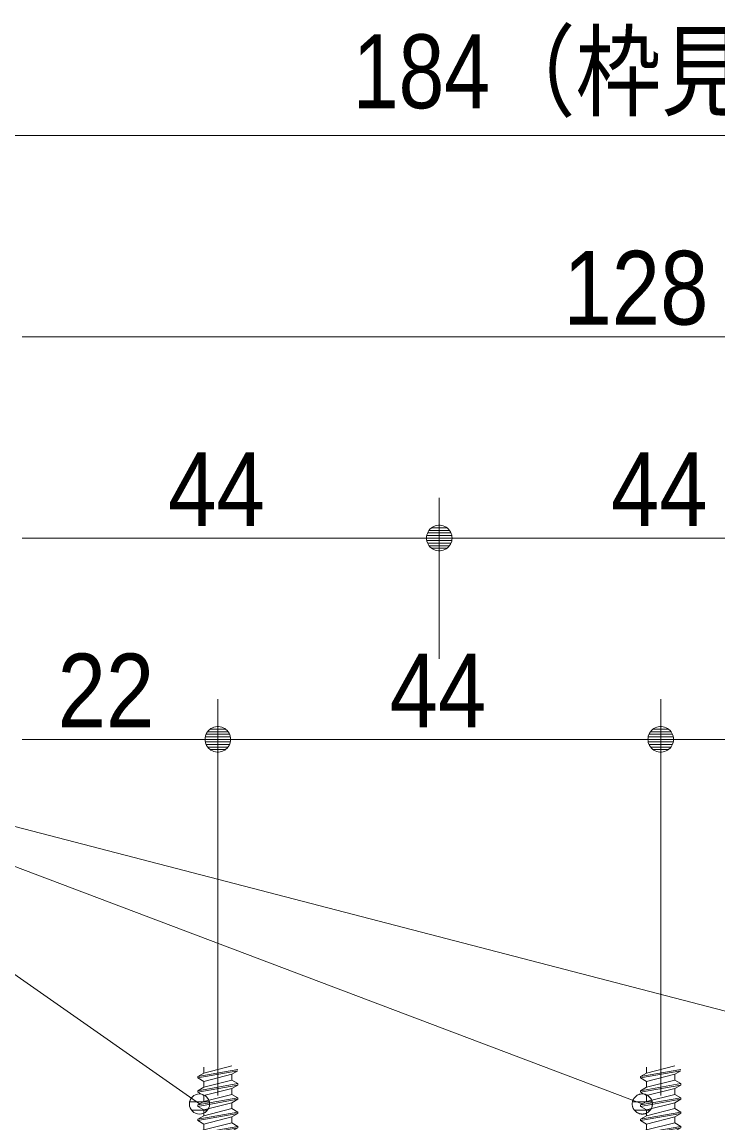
# Model space of a CAD drawing. Units: millimetres, scale not verified, with parts at other scales. Extents: x -6062 to 6062, y -3045 to 3045.
# Drawn here: x 767 to 1113, y 1100 to 1647 of the extents above; entities that cross this region are included whole.
import ezdxf
from ezdxf.enums import TextEntityAlignment as Align

# ---------------------------------------------------------------- set-up
doc = ezdxf.new("R2010")
doc.units = ezdxf.units.MM
doc.header["$LTSCALE"] = 20
for name, color, linetype, lineweight in [('0-0_2寸法-1', 7, 'Continuous', 9), ('0-1_0', 7, 'Continuous', 9), ('0-3_2寸法-3', 7, 'Continuous', 9), ('0-4_3一般', 7, 'Continuous', 9)]:
    doc.layers.add(name, color=color, linetype=linetype, lineweight=lineweight)
doc.styles.add('ＭＳ Ｐゴシック', font='')
doc.styles.get('ＭＳ Ｐゴシック').set_extended_font_data('MS PGothic')

# ---------------------------------------------------------------- blocks, each defined once
blk = doc.blocks.new('グループ-98')
at = {"layer": '0-4_3一般'}
for p, q in [((53183.7, 22560.2), (52903.7, 22489.5)), ((52903.7, 22548.3), (52903.7, 22489.5)), ((52843.7, 22441.6), (53243.7, 22512.2)), ((52843.7, 22441.6), (52843.7, 22454.9)), ((53183.7, 22477.6), (53243.7, 22512.2)), ((53183.7, 22477.6), (53183.7, 22418.9)), ((53243.7, 22384.2), (52843.7, 22313.6)), ((52843.7, 22313.6), (52903.7, 22348.2)), ((52903.7, 22406.9), (52903.7, 22348.2)), ((52903.7, 22265.6), (53183.7, 22336.3)), ((53183.7, 22336.3), (53243.7, 22370.9)), ((53183.7, 22336.3), (53183.7, 22277.5)), ((52843.7, 22300.2), (52843.7, 22313.6)), ((52843.7, 22300.2), (52903.7, 22265.6)), ((52843.7, 22158.9), (53243.7, 22229.6)), ((53183.7, 22277.5), (52903.7, 22206.9)), ((52903.7, 22265.6), (52903.7, 22206.9)), ((53243.7, 22242.9), (53183.7, 22277.5)), ((53183.7, 22194.9), (53243.7, 22229.6)), ((53243.7, 22229.6), (53243.7, 22242.9)), ((52843.7, 22158.9), (52843.7, 22172.2)), ((53243.7, 22101.6), (52843.7, 22030.9)), ((52903.7, 22124.3), (52903.7, 22065.5)), ((53183.7, 22194.9), (53183.7, 22136.2)), ((52843.7, 22030.9), (52903.7, 22065.5)), ((52843.7, 22017.6), (52843.7, 22030.9)), ((52843.7, 22017.6), (52903.7, 21982.9)), ((52903.7, 21982.9), (53183.7, 22053.6)), ((53183.7, 21994.9), (52903.7, 21924.2)), ((53183.7, 22053.6), (53243.7, 22088.2)), ((53183.7, 22053.6), (53183.7, 21994.9)), ((53243.7, 21960.2), (53183.7, 21994.9)), ((52843.7, 21876.2), (53243.7, 21946.9)), ((52843.7, 21876.2), (52843.7, 21889.6)), ((52903.7, 21982.9), (52903.7, 21924.2)), ((53183.7, 21912.3), (53243.7, 21946.9)), ((53183.7, 21912.3), (53183.7, 21853.5)), ((53243.7, 21946.9), (53243.7, 21960.2)), ((53243.7, 21818.9), (52843.7, 21748.2)), ((52843.7, 21748.2), (52903.7, 21782.9)), ((52903.7, 21841.6), (52903.7, 21782.9)), ((52903.7, 21700.3), (53183.7, 21770.9)), ((53183.7, 21770.9), (53243.7, 21805.6)), ((53183.7, 21770.9), (53183.7, 21704.9)), ((52843.7, 21734.9), (52843.7, 21748.2)), ((52843.7, 21734.9), (52903.5, 21700.4)), ((52903.5, 21700.4), (52903.7, 21700.3)), ((52853.7, 21654.9), (53233.7, 21654.9)), ((53233.7, 21654.9), (53393.7, 21654.9)), ((53393.7, 21654.9), (53393.7, 21582.7)), ((53043.7, 21394.9), (53043.7, 21346.6))]:
    blk.add_line(p, q, dxfattribs=at)
for points in [[(53243.7, 22525.6), (52843.7, 22454.9), (52903.7, 22489.5)], [(52843.7, 22441.6), (52903.7, 22406.9), (53183.7, 22477.6)], [(52843.7, 22300.2), (53243.7, 22370.9), (53243.7, 22384.2)], [(53243.7, 22384.2), (53183.7, 22418.9), (52903.7, 22348.2)], [(53243.7, 22242.9), (52843.7, 22172.2), (52903.7, 22206.9)], [(52843.7, 22158.9), (52903.7, 22124.3), (53183.7, 22194.9)], [(52843.7, 22017.6), (53243.7, 22088.2), (53243.7, 22101.6)], [(53243.7, 22101.6), (53183.7, 22136.2), (52903.7, 22065.5)], [(53243.7, 21960.2), (52843.7, 21889.6), (52903.7, 21924.2)], [(52843.7, 21876.2), (52903.7, 21841.6), (53183.7, 21912.3)], [(52843.7, 21734.9), (53243.7, 21805.6), (53243.7, 21818.9)], [(53243.7, 21818.9), (53183.7, 21853.5), (52903.7, 21782.9)], [(52693.7, 21582.7), (52693.7, 21654.9), (52853.7, 21654.9)]]:
    blk.add_lwpolyline(points, dxfattribs=at)
for centre, radius, start, end in [((52853.7, 21704.9), 50, 270, 312.40515), ((52853.7, 21704.9), 50, 312.40515, 354.8103), ((53233.7, 21704.9), 50, 180, 225), ((53233.7, 21704.9), 50, 225, 270), ((52793.7, 21582.7), 100, 180, 205.65891), ((53293.7, 21582.7), 100, 334.34109, 0), ((52793.7, 21582.7), 100, 205.65891, 231.31781), ((53043.7, 21894.9), 500, 231.31781, 250.65891), ((53043.7, 21894.9), 500, 289.34109, 308.68219), ((53293.7, 21582.7), 100, 308.68219, 334.34109), ((53043.7, 21894.9), 500, 250.65891, 270), ((53043.7, 21894.9), 500, 270, 289.34109)]:
    blk.add_arc(centre, radius, start, end, dxfattribs=at)
blk = doc.blocks.new('グループ-104')
at = {"layer": '0-4_3一般'}
for p, q in [((57583.7, 22560.2), (57303.7, 22489.5)), ((57303.7, 22548.3), (57303.7, 22489.5)), ((57643.7, 22525.6), (57243.7, 22454.9)), ((57243.7, 22441.6), (57643.7, 22512.2)), ((57243.7, 22454.9), (57303.7, 22489.5)), ((57243.7, 22441.6), (57243.7, 22454.9)), ((57243.7, 22441.6), (57303.7, 22406.9)), ((57303.7, 22406.9), (57583.7, 22477.6)), ((57583.7, 22477.6), (57643.7, 22512.2)), ((57583.7, 22477.6), (57583.7, 22418.9)), ((57243.7, 22300.2), (57643.7, 22370.9)), ((57583.7, 22418.9), (57303.7, 22348.2)), ((57303.7, 22406.9), (57303.7, 22348.2)), ((57643.7, 22384.2), (57583.7, 22418.9)), ((57583.7, 22336.3), (57643.7, 22370.9)), ((57583.7, 22336.3), (57583.7, 22277.5)), ((57643.7, 22370.9), (57643.7, 22384.2)), ((57243.7, 22300.2), (57243.7, 22313.6)), ((57643.7, 22242.9), (57243.7, 22172.2)), ((57243.7, 22172.2), (57303.7, 22206.9)), ((57303.7, 22265.6), (57303.7, 22206.9)), ((57583.7, 22194.9), (57643.7, 22229.6)), ((57243.7, 22158.9), (57243.7, 22172.2)), ((57243.7, 22158.9), (57303.7, 22124.3)), ((57303.7, 22124.3), (57583.7, 22194.9)), ((57583.7, 22136.2), (57303.7, 22065.5)), ((57303.7, 22124.3), (57303.7, 22065.5)), ((57583.7, 22194.9), (57583.7, 22136.2)), ((57643.7, 22101.6), (57583.7, 22136.2)), ((57643.7, 22088.2), (57643.7, 22101.6)), ((57243.7, 22017.6), (57643.7, 22088.2)), ((57243.7, 22017.6), (57243.7, 22030.9)), ((57583.7, 22053.6), (57643.7, 22088.2)), ((57583.7, 22053.6), (57583.7, 21994.9)), ((57643.7, 21960.2), (57243.7, 21889.6)), ((57243.7, 21889.6), (57303.7, 21924.2)), ((57243.7, 21876.2), (57243.7, 21889.6)), ((57303.7, 21982.9), (57303.7, 21924.2)), ((57303.7, 21841.6), (57583.7, 21912.3)), ((57583.7, 21912.3), (57643.7, 21946.9)), ((57583.7, 21912.3), (57583.7, 21853.5)), ((57243.7, 21876.2), (57303.7, 21841.6)), ((57243.7, 21734.9), (57643.7, 21805.6)), ((57583.7, 21853.5), (57303.7, 21782.9)), ((57303.7, 21841.6), (57303.7, 21782.9)), ((57303.7, 21700.3), (57583.7, 21770.9)), ((57643.7, 21818.9), (57583.7, 21853.5)), ((57583.7, 21770.9), (57643.7, 21805.6)), ((57583.7, 21770.9), (57583.7, 21704.9)), ((57643.7, 21805.6), (57643.7, 21818.9)), ((57243.7, 21734.9), (57243.7, 21748.2)), ((57243.7, 21734.9), (57303.5, 21700.4)), ((57303.5, 21700.4), (57303.7, 21700.3)), ((57093.7, 21654.9), (57253.7, 21654.9)), ((57093.7, 21582.7), (57093.7, 21654.9)), ((57793.7, 21654.9), (57793.7, 21582.7)), ((57443.7, 21394.9), (57443.7, 21346.6))]:
    blk.add_line(p, q, dxfattribs=at)
for points in [[(57643.7, 22384.2), (57243.7, 22313.6), (57303.7, 22348.2)], [(57243.7, 22300.2), (57303.7, 22265.6), (57583.7, 22336.3)], [(57243.7, 22158.9), (57643.7, 22229.6), (57643.7, 22242.9)], [(57643.7, 22242.9), (57583.7, 22277.5), (57303.7, 22206.9)], [(57643.7, 22101.6), (57243.7, 22030.9), (57303.7, 22065.5)], [(57243.7, 22017.6), (57303.7, 21982.9), (57583.7, 22053.6)], [(57643.7, 21960.2), (57583.7, 21994.9), (57303.7, 21924.2)], [(57243.7, 21876.2), (57643.7, 21946.9), (57643.7, 21960.2)], [(57643.7, 21818.9), (57243.7, 21748.2), (57303.7, 21782.9)], [(57253.7, 21654.9), (57633.7, 21654.9), (57793.7, 21654.9)]]:
    blk.add_lwpolyline(points, dxfattribs=at)
for centre, radius, start, end in [((57253.7, 21704.9), 50, 270, 312.40515), ((57253.7, 21704.9), 50, 312.40515, 354.8103), ((57633.7, 21704.9), 50, 180, 225), ((57633.7, 21704.9), 50, 225, 270), ((57193.7, 21582.7), 100, 180, 205.65891), ((57693.7, 21582.7), 100, 334.34109, 0), ((57193.7, 21582.7), 100, 205.65891, 231.31781), ((57443.7, 21894.9), 500, 231.31781, 250.65891), ((57443.7, 21894.9), 500, 289.34109, 308.68219), ((57693.7, 21582.7), 100, 308.68219, 334.34109), ((57443.7, 21894.9), 500, 250.65891, 270), ((57443.7, 21894.9), 500, 270, 289.34109)]:
    blk.add_arc(centre, radius, start, end, dxfattribs=at)
blk = doc.blocks.new('グループ-129')
at = {"layer": '0-4_3一般'}
for name in ['グループ-98', 'グループ-104']:
    blk.add_blockref(name, (0, 0), dxfattribs=at)
blk = doc.blocks.new('グループ-131')
at = {"layer": '0-4_3一般'}
blk.add_blockref('グループ-129', (0, 0), dxfattribs=at)
blk = doc.blocks.new('_Dot')
at = {"layer": '0-1_0'}
for p, q in [((-10, 0), (-20, 0)), ((9.78, 2), (-9.78, 2)), ((7.99, 6), (-7.99, 6)), ((9.16, -3.98), (-9.16, -3.98)), ((6, -7.98), (-6, -7.98))]:
    blk.add_line(p, q, dxfattribs=at)
for points in [[(10, 0), (9.92, 1.25), (9.69, 2.49), (9.3, 3.68), (8.76, 4.82), (8.09, 5.88), (7.29, 6.85), (6.37, 7.71), (5.36, 8.44), (4.26, 9.05), (3.09, 9.51), (1.87, 9.82), (0.63, 9.98), (-0.63, 9.98), (-1.87, 9.82), (-3.09, 9.51), (-4.26, 9.05), (-5.36, 8.44), (-6.37, 7.71), (-7.29, 6.85), (-8.09, 5.88), (-8.76, 4.82), (-9.3, 3.68), (-9.69, 2.49), (-9.92, 1.25), (-10, 0), (0, 0)], [(-10, 0), (-9.92, -1.25), (-9.69, -2.49), (-9.3, -3.68), (-8.76, -4.82), (-8.09, -5.88), (-7.29, -6.85), (-6.37, -7.71), (-5.36, -8.44), (-4.26, -9.05), (-3.09, -9.51), (-1.87, -9.82), (-0.63, -9.98), (0.63, -9.98), (1.87, -9.82), (3.09, -9.51), (4.26, -9.05), (5.36, -8.44), (6.37, -7.71), (7.29, -6.85), (8.09, -5.88), (8.76, -4.82), (9.3, -3.68), (9.69, -2.49), (9.92, -1.25), (10, 0), (0, 0)]]:
    blk.add_lwpolyline(points, close=True, dxfattribs=at)

msp = doc.modelspace()

# ---------------------------------------------------------------- linework, layer by layer
at = {"layer": '0-0_2寸法-1'}
for p, q in [((642.4, 1590.25), (1536.97, 1590.25)), ((767.4, 1490.25), (1381.97, 1490.25)), ((974.68, 1330.25), (974.68, 1410.25)), ((974.68, 1330.25), (974.68, 1410.25)), ((767.4, 1390.25), (961.97, 1390.25)), ((987.4, 1390.25), (1181.97, 1390.25)), ((864.68, 1113.29), (864.68, 1310.25)), ((864.68, 1113.29), (864.68, 1310.25)), ((1084.68, 1113.29), (1084.68, 1310.25)), ((1084.68, 1113.29), (1084.68, 1310.25)), ((851.97, 1290.25), (767.4, 1290.25)), ((877.4, 1290.25), (1071.97, 1290.25)), ((1291.97, 1290.25), (1097.4, 1290.25))]:
    msp.add_line(p, q, dxfattribs=at)
at = {"layer": '0-3_2寸法-3'}
for p, q in [((596.86, 1290.25), (1075.55, 1109.11)), ((596.86, 1290.25), (1294.68, 1109.11)), ((855.71, 1114.11), (855.39, 1114.11)), ((855.71, 1114.11), (855.39, 1114.11)), ((1075.92, 1114.11), (1075.18, 1114.11)), ((1075.92, 1114.11), (1075.18, 1114.11)), ((860.44, 1110.11), (850.66, 1110.11)), ((859.55, 1106.11), (851.55, 1106.11)), ((1080.46, 1110.11), (1070.64, 1110.11)), ((1079.55, 1106.11), (1071.55, 1106.11))]:
    msp.add_line(p, q, dxfattribs=at)
for points in [[(855.55, 1109.11), (596.86, 1290.25), (310.56, 1290.25)], [(1070.62, 1108.25), (1070.58, 1108.49), (1070.56, 1108.74), (1070.54, 1108.98), (1070.54, 1109.23), (1070.55, 1109.47), (1070.58, 1109.72), (1070.61, 1109.96), (1070.66, 1110.2), (1070.72, 1110.44), (1070.79, 1110.68), (1070.87, 1110.91), (1070.97, 1111.13), (1071.07, 1111.36), (1071.19, 1111.57), (1071.31, 1111.78), (1071.45, 1111.99), (1071.6, 1112.19), (1071.75, 1112.38), (1071.92, 1112.56), (1072.09, 1112.73), (1072.27, 1112.9), (1072.46, 1113.05), (1072.66, 1113.2), (1072.86, 1113.34), (1073.07, 1113.46), (1073.29, 1113.58), (1073.51, 1113.69), (1073.74, 1113.78), (1073.97, 1113.86), (1074.21, 1113.94), (1074.44, 1114), (1074.69, 1114.04), (1074.93, 1114.08), (1075.17, 1114.11), (1075.42, 1114.12), (1075.66, 1114.12), (1075.91, 1114.11), (1076.15, 1114.08), (1076.4, 1114.05)], [(1071.76, 1105.84), (1071.61, 1106.02), (1071.46, 1106.22), (1071.32, 1106.43), (1071.2, 1106.64), (1071.08, 1106.85), (1070.97, 1107.08), (1070.88, 1107.3), (1070.8, 1107.53), (1070.73, 1107.77), (1070.67, 1108.01), (1070.62, 1108.25), (1070.58, 1108.49), (1070.56, 1108.74), (1070.54, 1108.98), (1070.54, 1109.23), (1070.55, 1109.47), (1070.58, 1109.72), (1070.61, 1109.96), (1070.66, 1110.2), (1070.72, 1110.44), (1070.79, 1110.68), (1070.87, 1110.91)], [(1070.87, 1110.91), (1070.97, 1111.13), (1071.07, 1111.36), (1071.19, 1111.57), (1071.31, 1111.78), (1071.45, 1111.99), (1071.6, 1112.19), (1071.75, 1112.38), (1071.92, 1112.56), (1072.09, 1112.73), (1072.27, 1112.9), (1072.46, 1113.05), (1072.66, 1113.2), (1072.86, 1113.34), (1073.07, 1113.46), (1073.29, 1113.58), (1073.51, 1113.69), (1073.74, 1113.78), (1073.97, 1113.86), (1074.21, 1113.94), (1074.44, 1114), (1074.69, 1114.04), (1074.93, 1114.08), (1075.17, 1114.11), (1075.42, 1114.12), (1075.66, 1114.12), (1075.91, 1114.11), (1076.15, 1114.08), (1076.4, 1114.05), (1076.64, 1114), (1076.88, 1113.94), (1077.11, 1113.87), (1077.34, 1113.79), (1077.57, 1113.69), (1077.79, 1113.59), (1078.01, 1113.47), (1078.22, 1113.35), (1078.43, 1113.21), (1078.62, 1113.06), (1078.81, 1112.91)], [(1076.4, 1114.05), (1076.64, 1114), (1076.88, 1113.94), (1077.11, 1113.87), (1077.34, 1113.79), (1077.57, 1113.69), (1077.79, 1113.59), (1078.01, 1113.47), (1078.22, 1113.35), (1078.43, 1113.21), (1078.62, 1113.06), (1078.81, 1112.91), (1079, 1112.74), (1079.17, 1112.57), (1079.34, 1112.39), (1079.49, 1112.2), (1079.64, 1112), (1079.78, 1111.8), (1079.9, 1111.59), (1080.02, 1111.37), (1080.12, 1111.15), (1080.22, 1110.92), (1080.3, 1110.69), (1080.37, 1110.46), (1080.43, 1110.22), (1080.48, 1109.98), (1080.52, 1109.73), (1080.54, 1109.49), (1080.56, 1109.24), (1080.56, 1109), (1080.54, 1108.75), (1080.52, 1108.51), (1080.48, 1108.26), (1080.44, 1108.02), (1080.38, 1107.78), (1080.31, 1107.55), (1080.22, 1107.32), (1080.13, 1107.09), (1080.03, 1106.87), (1079.91, 1106.65)], [(1078.81, 1112.91), (1079, 1112.74), (1079.17, 1112.57), (1079.34, 1112.39), (1079.49, 1112.2), (1079.64, 1112), (1079.78, 1111.8), (1079.9, 1111.59), (1080.02, 1111.37), (1080.12, 1111.15), (1080.22, 1110.92), (1080.3, 1110.69), (1080.37, 1110.46), (1080.43, 1110.22), (1080.48, 1109.98), (1080.52, 1109.73), (1080.54, 1109.49), (1080.56, 1109.24), (1080.56, 1109), (1080.54, 1108.75), (1080.52, 1108.51), (1080.48, 1108.26), (1080.44, 1108.02), (1080.38, 1107.78), (1080.31, 1107.55), (1080.22, 1107.32), (1080.13, 1107.09), (1080.03, 1106.87), (1079.91, 1106.65), (1079.78, 1106.44), (1079.65, 1106.24), (1079.5, 1106.04), (1079.35, 1105.85), (1079.18, 1105.67), (1079.01, 1105.49), (1078.83, 1105.33), (1078.64, 1105.17), (1078.44, 1105.02), (1078.24, 1104.89), (1078.02, 1104.76)], [(1078.02, 1104.76), (1077.81, 1104.64), (1077.59, 1104.54), (1077.36, 1104.44), (1077.13, 1104.36), (1076.89, 1104.29), (1076.65, 1104.23), (1076.41, 1104.18), (1076.17, 1104.14), (1075.93, 1104.12), (1075.68, 1104.11), (1075.43, 1104.11), (1075.19, 1104.12), (1074.94, 1104.14), (1074.7, 1104.18), (1074.46, 1104.22), (1074.22, 1104.28), (1073.99, 1104.35), (1073.75, 1104.44), (1073.53, 1104.53), (1073.31, 1104.64), (1073.09, 1104.75), (1072.88, 1104.88), (1072.67, 1105.01), (1072.48, 1105.16), (1072.28, 1105.32), (1072.1, 1105.48), (1071.93, 1105.65), (1071.76, 1105.84), (1071.61, 1106.02), (1071.46, 1106.22), (1071.32, 1106.43), (1071.2, 1106.64), (1071.08, 1106.85), (1070.97, 1107.08), (1070.88, 1107.3), (1070.8, 1107.53), (1070.73, 1107.77), (1070.67, 1108.01), (1070.62, 1108.25)], [(1079.91, 1106.65), (1079.78, 1106.44), (1079.65, 1106.24), (1079.5, 1106.04), (1079.35, 1105.85), (1079.18, 1105.67), (1079.01, 1105.49), (1078.83, 1105.33), (1078.64, 1105.17), (1078.44, 1105.02), (1078.24, 1104.89), (1078.02, 1104.76), (1077.81, 1104.64), (1077.59, 1104.54), (1077.36, 1104.44), (1077.13, 1104.36), (1076.89, 1104.29), (1076.65, 1104.23), (1076.41, 1104.18), (1076.17, 1104.14), (1075.93, 1104.12), (1075.68, 1104.11), (1075.43, 1104.11), (1075.19, 1104.12), (1074.94, 1104.14), (1074.7, 1104.18), (1074.46, 1104.22), (1074.22, 1104.28), (1073.99, 1104.35), (1073.75, 1104.44), (1073.53, 1104.53), (1073.31, 1104.64), (1073.09, 1104.75), (1072.88, 1104.88), (1072.67, 1105.01), (1072.48, 1105.16), (1072.28, 1105.32), (1072.1, 1105.48), (1071.93, 1105.65), (1071.76, 1105.84)]]:
    msp.add_lwpolyline(points, dxfattribs=at)
msp.add_circle((855.55, 1109.11), 5.01, dxfattribs=at)
msp.add_circle((855.55, 1109.11), 5.01, dxfattribs=at)

# ---------------------------------------------------------------- block references
at = {"layer": '0-0_2寸法-1', "xscale": 0.6356201, "yscale": 0.6356201}
for p in [(974.68, 1390.25), (864.68, 1290.25), (1084.68, 1290.25)]:
    msp.add_blockref('_Dot', p, dxfattribs=at)
at = {"layer": '0-0_2寸法-1', "xscale": 0.6356201, "yscale": 0.6356201, "rotation": 180}
for p in [(974.68, 1390.25), (864.68, 1290.25), (1084.68, 1290.25)]:
    msp.add_blockref('_Dot', p, dxfattribs=at)
at = {"layer": '0-4_3一般', "xscale": 0.05, "yscale": 0.05}
msp.add_blockref('グループ-131', (-1787.5, 0), dxfattribs=at)

# ---------------------------------------------------------------- texts
at = {"layer": '0-0_2寸法-1', "style": 'ＭＳ Ｐゴシック'}
for s, height, width, p in [('184（枠見込み）', 36.69, 0.85, (931.77, 1592.78)), ('128', 36.66, 0.9, (1036.36, 1485.29)), ('44', 36.66, 0.9, (839.99, 1385.19)), ('44', 36.66, 0.9, (1059.99, 1385.19)), ('22', 36.66, 0.9, (785.09, 1285.19)), ('44', 36.66, 0.9, (949.99, 1285.19))]:
    msp.add_text(s, height=height, dxfattribs=dict(at, width=width)).set_placement(p, align=Align.BOTTOM_LEFT)

doc.saveas('drawing.dxf')
